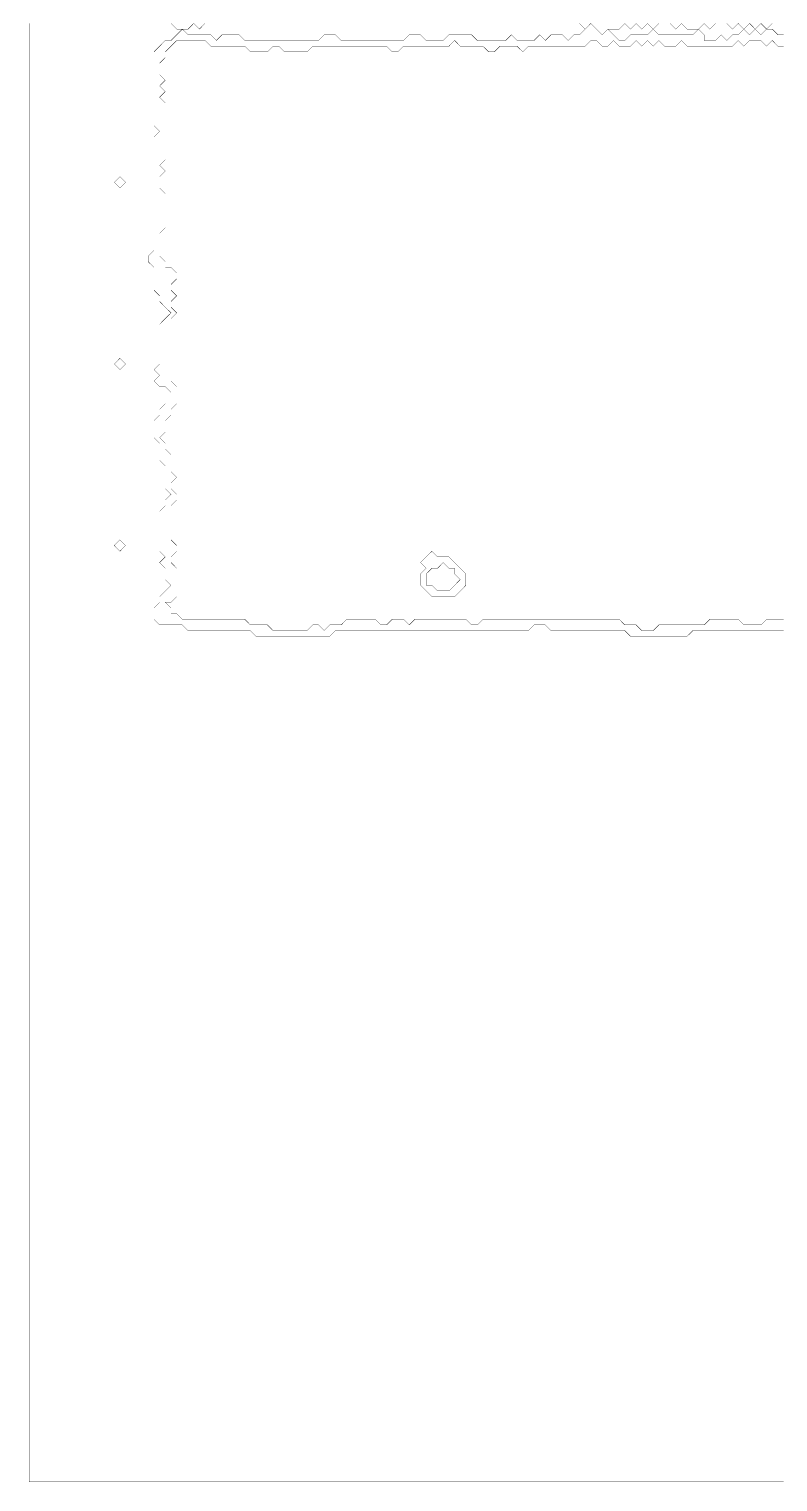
# Model space of a CAD drawing. Header units: metres. Extents: x 0 to 5228, y -5228 to 0.
# Drawn here: x 0 to 1350, y -5228 to -2609 of the extents above; entities that cross this region are included whole.
import ezdxf

# ---------------------------------------------------------------- set-up
doc = ezdxf.new("R2010")
doc.units = ezdxf.units.M
doc.layers.add('conductor', color=1, linetype='Continuous')
doc.layers.add('substrate', color=5, linetype='Continuous')

msp = doc.modelspace()

# ---------------------------------------------------------------- linework, layer by layer
at = {"layer": 'conductor', "const_width": 0.5}
msp.add_lwpolyline([(1360.7, -2639.5), (1350.4, -2639.5), (1340.2, -2629.2), (1330, -2639.5), (1319.7, -2629.2), (1309.5, -2629.2), (1299.3, -2629.2), (1289, -2639.5), (1278.8, -2629.2), (1268.6, -2639.5), (1258.3, -2639.5), (1248.1, -2639.5), (1237.9, -2639.5), (1227.7, -2639.5), (1217.4, -2639.5), (1207.2, -2639.5), (1197, -2639.5), (1186.7, -2639.5), (1176.5, -2629.2), (1166.3, -2639.5), (1156, -2639.5), (1145.8, -2639.5), (1135.6, -2629.2), (1125.4, -2639.5), (1115.1, -2629.2), (1104.9, -2639.5), (1094.7, -2629.2), (1084.4, -2639.5), (1074.2, -2639.5), (1064, -2639.5), (1053.7, -2629.2), (1043.5, -2639.5), (1033.3, -2639.5), (1023, -2629.2), (1012.8, -2629.2), (1002.6, -2639.5), (992.4, -2639.5), (982.1, -2639.5), (971.9, -2639.5), (961.7, -2639.5), (951.4, -2639.5), (941.2, -2639.5), (931, -2639.5), (920.7, -2639.5), (910.5, -2639.5), (900.3, -2639.5), (890.1, -2649.7), (879.8, -2639.5), (869.6, -2639.5), (859.4, -2639.5), (849.1, -2639.5), (838.9, -2649.7), (828.7, -2649.7), (818.4, -2639.5), (808.2, -2639.5), (798, -2639.5), (787.7, -2639.5), (777.5, -2639.5), (767.3, -2629.2), (757.1, -2639.5), (746.8, -2639.5), (736.6, -2639.5), (726.4, -2639.5), (716.1, -2639.5), (705.9, -2639.5), (695.7, -2639.5), (685.4, -2639.5), (675.2, -2639.5), (665, -2649.7), (654.8, -2649.7), (644.5, -2639.5), (634.3, -2639.5), (624.1, -2639.5), (613.8, -2639.5), (603.6, -2639.5), (593.4, -2639.5), (583.1, -2639.5), (572.9, -2639.5), (562.7, -2639.5), (552.4, -2639.5), (542.2, -2639.5), (532, -2639.5), (521.8, -2639.5), (511.5, -2639.5), (501.3, -2649.7), (491.1, -2649.7), (480.8, -2649.7), (470.6, -2649.7), (460.4, -2649.7), (450.1, -2639.5), (439.9, -2639.5), (429.7, -2649.7), (419.4, -2649.7), (409.2, -2649.7), (399, -2649.7), (388.8, -2639.5), (378.5, -2639.5), (368.3, -2639.5), (358.1, -2639.5), (347.8, -2639.5), (337.6, -2639.5), (327.4, -2639.5), (317.1, -2629.2), (306.9, -2629.2), (296.7, -2629.2), (286.5, -2629.2), (276.2, -2629.2), (266, -2629.2), (255.8, -2639.5), (245.5, -2649.7), (245.5, -2659.9), (235.3, -2670.2), (235.3, -2680.4), (235.3, -2690.6), (245.5, -2700.8), (235.3, -2711.1), (245.5, -2721.3), (235.3, -2731.5), (245.5, -2741.8), (245.5, -2752), (245.5, -2762.2), (245.5, -2772.5), (245.5, -2782.7), (245.5, -2792.9), (245.5, -2803.1), (245.5, -2813.4), (245.5, -2823.6), (245.5, -2833.8), (245.5, -2844.1), (235.3, -2854.3), (245.5, -2864.5), (235.3, -2874.8), (235.3, -2885), (235.3, -2895.2), (245.5, -2905.5), (245.5, -2915.7), (245.5, -2925.9), (245.5, -2936.1), (245.5, -2946.4), (245.5, -2956.6), (245.5, -2966.8), (235.3, -2977.1), (235.3, -2987.3), (235.3, -2997.5), (235.3, -3007.8), (235.3, -3018), (245.5, -3028.2), (245.5, -3038.4), (255.8, -3038.4), (266, -3048.7), (266, -3058.9), (255.8, -3069.1), (255.8, -3079.4), (266, -3089.6), (255.8, -3099.8), (255.8, -3110.1), (266, -3120.3), (255.8, -3130.5), (255.8, -3140.8), (255.8, -3151), (255.8, -3161.2), (255.8, -3171.4), (255.8, -3181.7), (255.8, -3191.9), (255.8, -3202.1), (255.8, -3212.4), (255.8, -3222.6), (255.8, -3232.8), (255.8, -3243.1), (266, -3253.3), (266, -3263.5), (266, -3273.8), (266, -3284), (255.8, -3294.2), (255.8, -3304.4), (245.5, -3314.7), (245.5, -3324.9), (245.5, -3335.1), (235.3, -3345.4), (245.5, -3355.6), (245.5, -3365.8), (255.8, -3376.1), (255.8, -3386.3), (255.8, -3396.5), (255.8, -3406.7), (266, -3417), (255.8, -3427.2), (255.8, -3437.4), (266, -3447.7), (266, -3457.9), (255.8, -3468.1), (255.8, -3478.4), (255.8, -3488.6), (255.8, -3498.8), (255.8, -3509.1), (255.8, -3519.3), (255.8, -3529.5), (266, -3539.7), (266, -3550), (255.8, -3560.2), (255.8, -3570.4), (266, -3580.7), (266, -3590.9), (266, -3601.1), (266, -3611.4), (266, -3621.6), (266, -3631.8), (255.8, -3642), (245.5, -3642), (255.8, -3652.3), (255.8, -3662.5), (266, -3662.5), (276.2, -3672.7), (286.5, -3672.7), (296.7, -3672.7), (306.9, -3672.7), (317.1, -3672.7), (327.4, -3672.7), (337.6, -3672.7), (347.8, -3672.7), (358.1, -3672.7), (368.3, -3672.7), (378.5, -3672.7), (388.8, -3672.7), (399, -3683), (409.2, -3683), (419.4, -3683), (429.7, -3683), (439.9, -3693.2), (450.1, -3693.2), (460.4, -3693.2), (470.6, -3693.2), (480.8, -3693.2), (491.1, -3693.2), (501.3, -3693.2), (511.5, -3683), (521.8, -3683), (532, -3693.2), (542.2, -3683), (552.4, -3683), (562.7, -3683), (572.9, -3672.7), (583.1, -3672.7), (593.4, -3672.7), (603.6, -3672.7), (613.8, -3672.7), (624.1, -3672.7), (634.3, -3683), (644.5, -3683), (654.8, -3672.7), (665, -3672.7), (675.2, -3672.7), (685.4, -3683), (695.7, -3672.7), (705.9, -3672.7), (716.1, -3672.7), (726.4, -3672.7), (736.6, -3672.7), (746.8, -3672.7), (757.1, -3672.7), (767.3, -3672.7), (777.5, -3672.7), (787.7, -3672.7), (798, -3683), (808.2, -3683), (818.4, -3672.7), (828.7, -3672.7), (838.9, -3672.7), (849.1, -3672.7), (859.4, -3672.7), (869.6, -3672.7), (879.8, -3672.7), (890.1, -3672.7), (900.3, -3672.7), (910.5, -3672.7), (920.7, -3672.7), (931, -3672.7), (941.2, -3672.7), (951.4, -3672.7), (961.7, -3672.7), (971.9, -3672.7), (982.1, -3672.7), (992.4, -3672.7), (1002.6, -3672.7), (1012.8, -3672.7), (1023, -3672.7), (1033.3, -3672.7), (1043.5, -3672.7), (1053.7, -3672.7), (1064, -3672.7), (1074.2, -3683), (1084.4, -3683), (1094.7, -3683), (1104.9, -3693.2), (1115.1, -3693.2), (1125.4, -3693.2), (1135.6, -3683), (1145.8, -3683), (1156, -3683), (1166.3, -3683), (1176.5, -3683), (1186.7, -3683), (1197, -3683), (1207.2, -3683), (1217.4, -3683), (1227.7, -3672.7), (1237.9, -3672.7), (1248.1, -3672.7), (1258.3, -3672.7), (1268.6, -3672.7), (1278.8, -3672.7), (1289, -3683), (1299.3, -3683), (1309.5, -3683), (1319.7, -3683), (1330, -3672.7), (1340.2, -3672.7), (1350.4, -3672.7), (1360.7, -3672.7)], dxfattribs=at)
msp.add_lwpolyline([(716.1, -3560.2), (726.4, -3550), (736.6, -3560.2), (746.8, -3560.2), (757.1, -3560.2), (767.3, -3570.4), (777.5, -3580.7), (787.7, -3590.9), (787.7, -3601.1), (787.7, -3611.4), (777.5, -3621.6), (767.3, -3631.8), (757.1, -3631.8), (746.8, -3631.8), (736.6, -3631.8), (726.4, -3631.8), (716.1, -3621.6), (705.9, -3611.4), (705.9, -3601.1), (705.9, -3590.9), (716.1, -3580.7), (705.9, -3570.4)], close=True, dxfattribs=at)
at = {"layer": 'substrate', "const_width": 0.5}
for points in [[(0, -2598.5), (0, -2608.8), (0, -2619), (0, -2629.2), (0, -2639.5), (0, -2649.7), (0, -2659.9), (0, -2670.2), (0, -2680.4), (0, -2690.6), (0, -2700.8), (0, -2711.1), (0, -2721.3), (0, -2731.5), (0, -2741.8), (0, -2752), (0, -2762.2), (0, -2772.5), (0, -2782.7), (0, -2792.9), (0, -2803.1), (0, -2813.4), (0, -2823.6), (0, -2833.8), (0, -2844.1), (0, -2854.3), (0, -2864.5), (0, -2874.8), (0, -2885), (0, -2895.2), (0, -2905.5), (0, -2915.7), (0, -2925.9), (0, -2936.1), (0, -2946.4), (0, -2956.6), (0, -2966.8), (0, -2977.1), (0, -2987.3), (0, -2997.5), (0, -3007.8), (0, -3018), (0, -3028.2), (0, -3038.4), (0, -3048.7), (0, -3058.9), (0, -3069.1), (0, -3079.4), (0, -3089.6), (0, -3099.8), (0, -3110.1), (0, -3120.3), (0, -3130.5), (0, -3140.8), (0, -3151), (0, -3161.2), (0, -3171.4), (0, -3181.7), (0, -3191.9), (0, -3202.1), (0, -3212.4), (0, -3222.6), (0, -3232.8), (0, -3243.1), (0, -3253.3), (0, -3263.5), (0, -3273.8), (0, -3284), (0, -3294.2), (0, -3304.4), (0, -3314.7), (0, -3324.9), (0, -3335.1), (0, -3345.4), (0, -3355.6), (0, -3365.8), (0, -3376.1), (0, -3386.3), (0, -3396.5), (0, -3406.7), (0, -3417), (0, -3427.2), (0, -3437.4), (0, -3447.7), (0, -3457.9), (0, -3468.1), (0, -3478.4), (0, -3488.6), (0, -3498.8), (0, -3509.1), (0, -3519.3), (0, -3529.5), (0, -3539.7), (0, -3550), (0, -3560.2), (0, -3570.4), (0, -3580.7), (0, -3590.9), (0, -3601.1), (0, -3611.4), (0, -3621.6), (0, -3631.8), (0, -3642), (0, -3652.3), (0, -3662.5), (0, -3672.7), (0, -3683), (0, -3693.2), (0, -3703.4), (0, -3713.7), (0, -3723.9), (0, -3734.1), (0, -3744.4), (0, -3754.6), (0, -3764.8), (0, -3775), (0, -3785.3), (0, -3795.5), (0, -3805.7), (0, -3816), (0, -3826.2), (0, -3836.4), (0, -3846.7), (0, -3856.9), (0, -3867.1), (0, -3877.3), (0, -3887.6), (0, -3897.8), (0, -3908), (0, -3918.3), (0, -3928.5), (0, -3938.7), (0, -3949), (0, -3959.2), (0, -3969.4), (0, -3979.7), (0, -3989.9), (0, -4000.1), (0, -4010.3), (0, -4020.6), (0, -4030.8), (0, -4041), (0, -4051.3), (0, -4061.5), (0, -4071.7), (0, -4082), (0, -4092.2), (0, -4102.4), (0, -4112.6), (0, -4122.9), (0, -4133.1), (0, -4143.3), (0, -4153.6), (0, -4163.8), (0, -4174), (0, -4184.3), (0, -4194.5), (0, -4204.7), (0, -4215), (0, -4225.2), (0, -4235.4), (0, -4245.6), (0, -4255.9), (0, -4266.1), (0, -4276.3), (0, -4286.6), (0, -4296.8), (0, -4307), (0, -4317.3), (0, -4327.5), (0, -4337.7), (0, -4347.9), (0, -4358.2), (0, -4368.4), (0, -4378.6), (0, -4388.9), (0, -4399.1), (0, -4409.3), (0, -4419.6), (0, -4429.8), (0, -4440), (0, -4450.3), (0, -4460.5), (0, -4470.7), (0, -4480.9), (0, -4491.2), (0, -4501.4), (0, -4511.6), (0, -4521.9), (0, -4532.1), (0, -4542.3), (0, -4552.6), (0, -4562.8), (0, -4573), (0, -4583.2), (0, -4593.5), (0, -4603.7), (0, -4613.9), (0, -4624.2), (0, -4634.4), (0, -4644.6), (0, -4654.9), (0, -4665.1), (0, -4675.3), (0, -4685.6), (0, -4695.8), (0, -4706), (0, -4716.2), (0, -4726.5), (0, -4736.7), (0, -4746.9), (0, -4757.2), (0, -4767.4), (0, -4777.6), (0, -4787.9), (0, -4798.1), (0, -4808.3), (0, -4818.6), (0, -4828.8), (0, -4839), (0, -4849.2), (0, -4859.5), (0, -4869.7), (0, -4879.9), (0, -4890.2), (0, -4900.4), (0, -4910.6), (0, -4920.9), (0, -4931.1), (0, -4941.3), (0, -4951.5), (0, -4961.8), (0, -4972), (0, -4982.2), (0, -4992.5), (0, -5002.7), (0, -5012.9), (0, -5023.2), (0, -5033.4), (0, -5043.6), (0, -5053.9), (0, -5064.1), (0, -5074.3), (0, -5084.5), (0, -5094.8), (0, -5105), (0, -5115.2), (0, -5125.5), (0, -5135.7), (0, -5145.9), (0, -5156.2), (0, -5166.4), (0, -5176.6), (0, -5186.8), (0, -5197.1), (0, -5207.3), (0, -5217.5), (0, -5227.8), (10.2, -5227.8), (20.5, -5227.8), (30.7, -5227.8), (40.9, -5227.8), (51.2, -5227.8), (61.4, -5227.8), (71.6, -5227.8), (81.8, -5227.8), (92.1, -5227.8), (102.3, -5227.8), (112.5, -5227.8), (122.8, -5227.8), (133, -5227.8), (143.2, -5227.8), (153.5, -5227.8), (163.7, -5227.8), (173.9, -5227.8), (184.1, -5227.8), (194.4, -5227.8), (204.6, -5227.8), (214.8, -5227.8), (225.1, -5227.8), (235.3, -5227.8), (245.5, -5227.8), (255.8, -5227.8), (266, -5227.8), (276.2, -5227.8), (286.5, -5227.8), (296.7, -5227.8), (306.9, -5227.8), (317.1, -5227.8), (327.4, -5227.8), (337.6, -5227.8), (347.8, -5227.8), (358.1, -5227.8), (368.3, -5227.8), (378.5, -5227.8), (388.8, -5227.8), (399, -5227.8), (409.2, -5227.8), (419.4, -5227.8), (429.7, -5227.8), (439.9, -5227.8), (450.1, -5227.8), (460.4, -5227.8), (470.6, -5227.8), (480.8, -5227.8), (491.1, -5227.8), (501.3, -5227.8), (511.5, -5227.8), (521.8, -5227.8), (532, -5227.8), (542.2, -5227.8), (552.4, -5227.8), (562.7, -5227.8), (572.9, -5227.8), (583.1, -5227.8), (593.4, -5227.8), (603.6, -5227.8), (613.8, -5227.8), (624.1, -5227.8), (634.3, -5227.8), (644.5, -5227.8), (654.8, -5227.8), (665, -5227.8), (675.2, -5227.8), (685.4, -5227.8), (695.7, -5227.8), (705.9, -5227.8), (716.1, -5227.8), (726.4, -5227.8), (736.6, -5227.8), (746.8, -5227.8), (757.1, -5227.8), (767.3, -5227.8), (777.5, -5227.8), (787.7, -5227.8), (798, -5227.8), (808.2, -5227.8), (818.4, -5227.8), (828.7, -5227.8), (838.9, -5227.8), (849.1, -5227.8), (859.4, -5227.8), (869.6, -5227.8), (879.8, -5227.8), (890.1, -5227.8), (900.3, -5227.8), (910.5, -5227.8), (920.7, -5227.8), (931, -5227.8), (941.2, -5227.8), (951.4, -5227.8), (961.7, -5227.8), (971.9, -5227.8), (982.1, -5227.8), (992.4, -5227.8), (1002.6, -5227.8), (1012.8, -5227.8), (1023, -5227.8), (1033.3, -5227.8), (1043.5, -5227.8), (1053.7, -5227.8), (1064, -5227.8), (1074.2, -5227.8), (1084.4, -5227.8), (1094.7, -5227.8), (1104.9, -5227.8), (1115.1, -5227.8), (1125.4, -5227.8), (1135.6, -5227.8), (1145.8, -5227.8), (1156, -5227.8), (1166.3, -5227.8), (1176.5, -5227.8), (1186.7, -5227.8), (1197, -5227.8), (1207.2, -5227.8), (1217.4, -5227.8), (1227.7, -5227.8), (1237.9, -5227.8), (1248.1, -5227.8), (1258.3, -5227.8), (1268.6, -5227.8), (1278.8, -5227.8), (1289, -5227.8), (1299.3, -5227.8), (1309.5, -5227.8), (1319.7, -5227.8), (1330, -5227.8), (1340.2, -5227.8), (1350.4, -5227.8), (1360.7, -5227.8)], [(1360.7, -3693.2), (1350.4, -3693.2), (1340.2, -3693.2), (1330, -3693.2), (1319.7, -3693.2), (1309.5, -3693.2), (1299.3, -3693.2), (1289, -3693.2), (1278.8, -3693.2), (1268.6, -3693.2), (1258.3, -3693.2), (1248.1, -3693.2), (1237.9, -3693.2), (1227.7, -3693.2), (1217.4, -3693.2), (1207.2, -3693.2), (1197, -3693.2), (1186.7, -3703.4), (1176.5, -3703.4), (1166.3, -3703.4), (1156, -3703.4), (1145.8, -3703.4), (1135.6, -3703.4), (1125.4, -3703.4), (1115.1, -3703.4), (1104.9, -3703.4), (1094.7, -3703.4), (1084.4, -3703.4), (1074.2, -3693.2), (1064, -3693.2), (1053.7, -3693.2), (1043.5, -3693.2), (1033.3, -3693.2), (1023, -3693.2), (1012.8, -3693.2), (1002.6, -3693.2), (992.4, -3693.2), (982.1, -3693.2), (971.9, -3693.2), (961.7, -3693.2), (951.4, -3693.2), (941.2, -3693.2), (931, -3683), (920.7, -3683), (910.5, -3683), (900.3, -3693.2), (890.1, -3693.2), (879.8, -3693.2), (869.6, -3693.2), (859.4, -3693.2), (849.1, -3693.2), (838.9, -3693.2), (828.7, -3693.2), (818.4, -3693.2), (808.2, -3693.2), (798, -3693.2), (787.7, -3693.2), (777.5, -3693.2), (767.3, -3693.2), (757.1, -3693.2), (746.8, -3693.2), (736.6, -3693.2), (726.4, -3693.2), (716.1, -3693.2), (705.9, -3693.2), (695.7, -3693.2), (685.4, -3693.2), (675.2, -3693.2), (665, -3693.2), (654.8, -3693.2), (644.5, -3693.2), (634.3, -3693.2), (624.1, -3693.2), (613.8, -3693.2), (603.6, -3693.2), (593.4, -3693.2), (583.1, -3693.2), (572.9, -3693.2), (562.7, -3693.2), (552.4, -3693.2), (542.2, -3703.4), (532, -3703.4), (521.8, -3703.4), (511.5, -3703.4), (501.3, -3703.4), (491.1, -3703.4), (480.8, -3703.4), (470.6, -3703.4), (460.4, -3703.4), (450.1, -3703.4), (439.9, -3703.4), (429.7, -3703.4), (419.4, -3703.4), (409.2, -3703.4), (399, -3693.2), (388.8, -3693.2), (378.5, -3693.2), (368.3, -3693.2), (358.1, -3693.2), (347.8, -3693.2), (337.6, -3693.2), (327.4, -3693.2), (317.1, -3693.2), (306.9, -3693.2), (296.7, -3693.2), (286.5, -3693.2), (276.2, -3683), (266, -3683), (255.8, -3683), (245.5, -3683), (235.3, -3683), (225.1, -3672.7), (225.1, -3662.5), (225.1, -3652.3), (235.3, -3642), (235.3, -3631.8), (245.5, -3621.6), (255.8, -3611.4), (245.5, -3601.1), (245.5, -3590.9), (245.5, -3580.7), (235.3, -3570.4), (245.5, -3560.2), (235.3, -3550), (235.3, -3539.7), (235.3, -3529.5), (235.3, -3519.3), (235.3, -3509.1), (235.3, -3498.8), (235.3, -3488.6), (235.3, -3478.4), (245.5, -3468.1), (245.5, -3457.9), (255.8, -3447.7), (245.5, -3437.4), (245.5, -3427.2), (245.5, -3417), (245.5, -3406.7), (245.5, -3396.5), (235.3, -3386.3), (235.3, -3376.1), (235.3, -3365.8), (235.3, -3355.6), (225.1, -3345.4), (225.1, -3335.1), (225.1, -3324.9), (225.1, -3314.7), (235.3, -3304.4), (235.3, -3294.2), (245.5, -3284), (255.8, -3284), (255.8, -3273.8), (255.8, -3263.5), (245.5, -3253.3), (235.3, -3253.3), (225.1, -3243.1), (235.3, -3232.8), (225.1, -3222.6), (235.3, -3212.4), (235.3, -3202.1), (235.3, -3191.9), (235.3, -3181.7), (235.3, -3171.4), (235.3, -3161.2), (235.3, -3151), (235.3, -3140.8), (245.5, -3130.5), (255.8, -3120.3), (245.5, -3110.1), (235.3, -3099.8), (235.3, -3089.6), (225.1, -3079.4), (225.1, -3069.1), (225.1, -3058.9), (225.1, -3048.7), (225.1, -3038.4), (214.8, -3028.2), (214.8, -3018), (225.1, -3007.8), (225.1, -2997.5), (225.1, -2987.3), (225.1, -2977.1), (225.1, -2966.8), (225.1, -2956.6), (225.1, -2946.4), (225.1, -2936.1), (225.1, -2925.9), (225.1, -2915.7), (225.1, -2905.5), (225.1, -2895.2), (225.1, -2885), (225.1, -2874.8), (225.1, -2864.5), (225.1, -2854.3), (225.1, -2844.1), (225.1, -2833.8), (225.1, -2823.6), (225.1, -2813.4), (225.1, -2803.1), (235.3, -2792.9), (225.1, -2782.7), (225.1, -2772.5), (225.1, -2762.2), (225.1, -2752), (225.1, -2741.8), (225.1, -2731.5), (225.1, -2721.3), (225.1, -2711.1), (225.1, -2700.8), (225.1, -2690.6), (225.1, -2680.4), (225.1, -2670.2), (225.1, -2659.9), (225.1, -2649.7), (235.3, -2639.5), (245.5, -2629.2), (255.8, -2629.2), (266, -2619), (276.2, -2608.8), (286.5, -2619), (296.7, -2619), (306.9, -2619), (317.1, -2619), (327.4, -2619), (337.6, -2629.2), (347.8, -2619), (358.1, -2619), (368.3, -2619), (378.5, -2619), (388.8, -2629.2), (399, -2629.2), (409.2, -2629.2), (419.4, -2629.2), (429.7, -2629.2), (439.9, -2629.2), (450.1, -2629.2), (460.4, -2629.2), (470.6, -2629.2), (480.8, -2629.2), (491.1, -2629.2), (501.3, -2629.2), (511.5, -2629.2), (521.8, -2629.2), (532, -2619), (542.2, -2619), (552.4, -2619), (562.7, -2629.2), (572.9, -2629.2), (583.1, -2629.2), (593.4, -2629.2), (603.6, -2629.2), (613.8, -2629.2), (624.1, -2629.2), (634.3, -2629.2), (644.5, -2629.2), (654.8, -2629.2), (665, -2629.2), (675.2, -2629.2), (685.4, -2619), (695.7, -2619), (705.9, -2619), (716.1, -2629.2), (726.4, -2629.2), (736.6, -2629.2), (746.8, -2629.2), (757.1, -2619), (767.3, -2619), (777.5, -2619), (787.7, -2619), (798, -2619), (808.2, -2629.2), (818.4, -2629.2), (828.7, -2629.2), (838.9, -2629.2), (849.1, -2629.2), (859.4, -2629.2), (869.6, -2619), (879.8, -2629.2), (890.1, -2629.2), (900.3, -2629.2), (910.5, -2629.2), (920.7, -2619), (931, -2629.2), (941.2, -2619), (951.4, -2619), (961.7, -2619), (971.9, -2629.2), (982.1, -2619), (992.4, -2619), (1002.6, -2608.8), (1012.8, -2598.5), (1023, -2608.8), (1033.3, -2619), (1043.5, -2608.8), (1053.7, -2619), (1064, -2629.2), (1074.2, -2629.2), (1084.4, -2619), (1094.7, -2619), (1104.9, -2619), (1115.1, -2619), (1125.4, -2608.8), (1135.6, -2619), (1145.8, -2619), (1156, -2619), (1166.3, -2619), (1176.5, -2619), (1186.7, -2619), (1197, -2619), (1207.2, -2608.8), (1217.4, -2619), (1217.4, -2629.2), (1227.7, -2629.2), (1237.9, -2629.2), (1248.1, -2619), (1258.3, -2629.2), (1268.6, -2619), (1278.8, -2619), (1289, -2608.8), (1299.3, -2619), (1309.5, -2608.8), (1319.7, -2619), (1330, -2608.8), (1340.2, -2608.8), (1350.4, -2619), (1360.7, -2619)], [(317.1, -2598.5), (306.9, -2608.8), (296.7, -2598.5), (286.5, -2608.8), (276.2, -2608.8), (266, -2608.8), (255.8, -2598.5)], [(1135.6, -2598.5), (1125.4, -2608.8), (1115.1, -2598.5), (1104.9, -2608.8), (1094.7, -2598.5), (1084.4, -2608.8), (1074.2, -2598.5), (1064, -2608.8), (1053.7, -2608.8), (1043.5, -2608.8), (1033.3, -2619), (1023, -2608.8), (1012.8, -2598.5), (1002.6, -2608.8), (992.4, -2598.5)], [(1237.9, -2598.5), (1227.7, -2608.8), (1217.4, -2598.5), (1207.2, -2608.8), (1197, -2608.8), (1186.7, -2608.8), (1176.5, -2598.5), (1166.3, -2608.8), (1156, -2598.5)], [(1340.2, -2598.5), (1330, -2608.8), (1319.7, -2598.5), (1309.5, -2608.8), (1299.3, -2598.5), (1289, -2608.8), (1278.8, -2598.5), (1268.6, -2608.8), (1258.3, -2598.5)]]:
    msp.add_lwpolyline(points, dxfattribs=at)
for points in [[(153.5, -2885), (163.7, -2874.8), (173.9, -2885), (163.7, -2895.2)], [(153.5, -3212.4), (163.7, -3202.1), (173.9, -3212.4), (163.7, -3222.6)], [(153.5, -3539.7), (163.7, -3529.5), (173.9, -3539.7), (163.7, -3550)], [(746.8, -3570.4), (736.6, -3580.7), (726.4, -3580.7), (716.1, -3590.9), (716.1, -3601.1), (716.1, -3611.4), (726.4, -3611.4), (736.6, -3621.6), (746.8, -3621.6), (757.1, -3621.6), (767.3, -3611.4), (777.5, -3601.1), (767.3, -3590.9), (767.3, -3580.7), (757.1, -3580.7)]]:
    msp.add_lwpolyline(points, close=True, dxfattribs=at)

doc.saveas('drawing.dxf')
